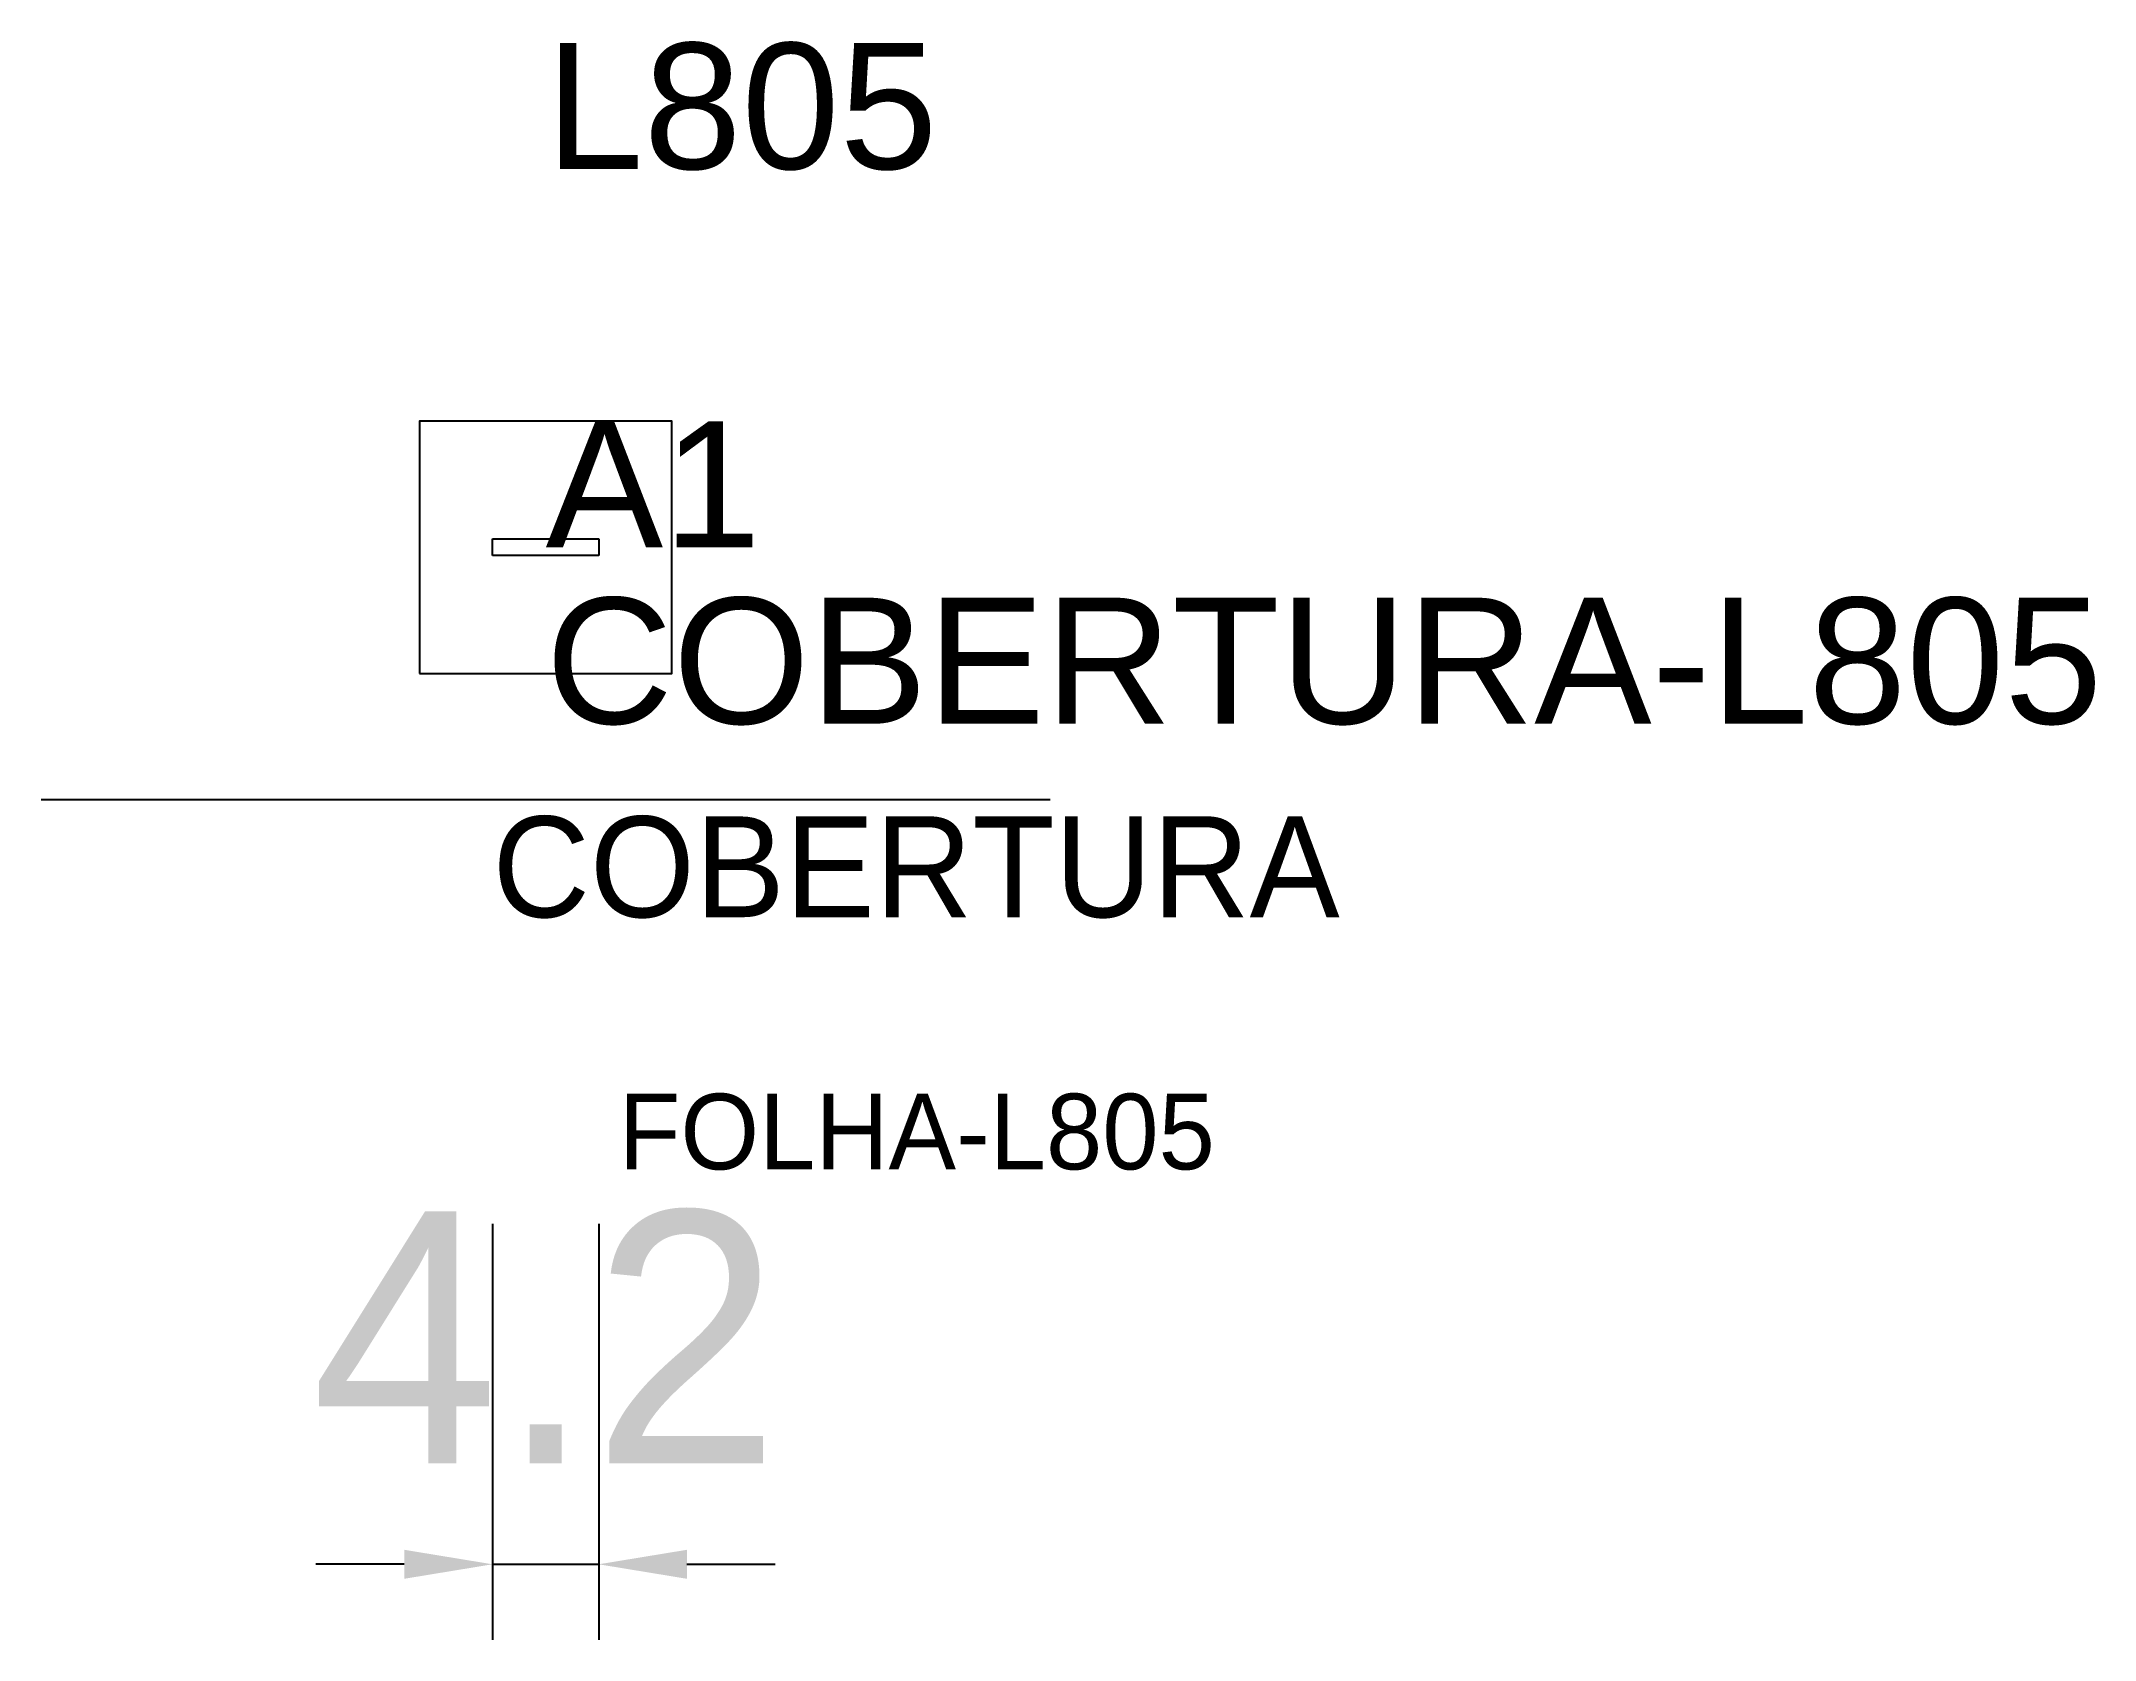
# Model space of a CAD drawing. Header units: metres. Extents: x 204.3 to 285.7, y 157.8 to 221.2.
import ezdxf

# ---------------------------------------------------------------- set-up
doc = ezdxf.new("R2010")
doc.units = ezdxf.units.M
for name, color, linetype in [('3', 3, 'CONTINUOUS'), ('AUX00', 7, 'CONTINUOUS'), ('COTA', 241, 'CONTINUOUS'), ('FOLHA', 255, 'CONTINUOUS'), ('Hachura', 251, 'CONTINUOUS'), ('NOMENCLATURA', 7, 'CONTINUOUS'), ('Nível', 160, 'CONTINUOUS'), ('Painéis', 200, 'CONTINUOUS'), ('Pilares', 5, 'CONTINUOUS'), ('SARR_2.2x7', 40, 'CONTINUOUS')]:
    doc.layers.add(name, color=color, linetype=linetype)
doc.styles.add('ARIAL', font='Arial.ttf')
doc.styles.add('STR_STANDARD', font='arial.ttf')
doc.dimstyles.new('EZ DXF', dxfattribs={"dimtxt": 10, "dimasz": 3.5, "dimexe": 3, "dimexo": 1.5, "dimgap": 1, "dimtad": 1, "dimdec": 1, "dimdsep": 46, "dimcen": 2.5, "dimazin": 3, "dimtfac": 1, "dimtmove": 0, "dimatfit": 3})

msp = doc.modelspace()

# ---------------------------------------------------------------- hatches: boundary and pattern name
at = {"layer": 'Hachura'}
h = msp.add_hatch(dxfattribs=at)
h.set_pattern_fill('ANSI31', scale=50)
h.paths.add_polyline_path([(222.2, 201.5), (226.409784, 201.5), (226.409784, 200.839182), (222.2, 200.839182)])
h = msp.add_hatch(dxfattribs=at)
h.set_pattern_fill('ANSI31', scale=50)
h.paths.add_polyline_path([(222.2, 201.5), (226.409784, 201.5), (226.409784, 200.839182), (222.2, 200.839182)])

# ---------------------------------------------------------------- linework, layer by layer
at = {"layer": 'Painéis', "color": 200}
for p, q in [((222.2, 201.5), (226.409784, 201.5)), ((222.2, 200.839182), (222.2, 201.5)), ((222.2, 201.5), (226.409784, 201.5)), ((222.2, 200.839182), (222.2, 201.5)), ((226.409784, 201.5), (226.409784, 200.839182)), ((226.409784, 201.5), (226.409784, 200.839182)), ((226.409784, 200.839182), (222.2, 200.839182)), ((226.409784, 200.839182), (222.2, 200.839182))]:
    msp.add_line(p, q, dxfattribs=at)
at = {"layer": 'Pilares'}
msp.add_lwpolyline([(219.304892, 196.169591), (229.304892, 196.169591), (229.304892, 206.169591), (219.304892, 206.169591)], close=True, dxfattribs=at)
msp.add_lwpolyline([(219.304892, 196.169591), (229.304892, 196.169591), (229.304892, 206.169591), (219.304892, 206.169591)], close=True, dxfattribs=at)
at = {"layer": 'SARR_2.2x7'}
msp.add_line((204.304892, 191.169591), (244.304892, 191.169591), dxfattribs=at)
msp.add_line((204.304892, 191.169591), (244.304892, 191.169591), dxfattribs=at)

# ---------------------------------------------------------------- texts
at = {"layer": '3', "style": 'STR_STANDARD'}
msp.add_text('A1', height=5, dxfattribs=at).set_placement((224.304892, 201.169591))
msp.add_text('A1', height=5, dxfattribs=at).set_placement((224.304892, 201.169591))
at = {"layer": 'AUX00', "style": 'STR_STANDARD'}
msp.add_text('COBERTURA-L805', height=5, dxfattribs=at).set_placement((224.304892, 194.169591))
msp.add_text('COBERTURA-L805', height=5, dxfattribs=at).set_placement((224.304892, 194.169591))
at = {"layer": 'FOLHA'}
msp.add_text('FOLHA-L805', height=3, dxfattribs=at).set_placement((227.2, 176.5))
msp.add_text('FOLHA-L805', height=3, dxfattribs=at).set_placement((227.2, 176.5))
at = {"layer": 'NOMENCLATURA', "insert": (224.304892, 221.169591), "char_height": 5, "attachment_point": 1, "style": 'ARIAL'}
msp.add_mtext('L805', dxfattribs=at)
msp.add_mtext('L805', dxfattribs=at)
at = {"layer": 'Nível'}
msp.add_text('COBERTURA', height=4, dxfattribs=at).set_placement((222.2, 186.5))
msp.add_text('COBERTURA', height=4, dxfattribs=at).set_placement((222.2, 186.5))

# ---------------------------------------------------------------- dimensions: what is measured, and where the dimension line sits
at = {"layer": 'COTA'}
msp.add_linear_dim(base=(222.2, 160.839182), p1=(222.2, 175.839182), p2=(226.409784, 175.839182), dimstyle='EZ DXF', dxfattribs=at).render()
msp.add_linear_dim(base=(222.2, 160.839182), p1=(222.2, 175.839182), p2=(226.409784, 175.839182), dimstyle='EZ DXF', dxfattribs=at).render()

doc.saveas('drawing.dxf')
